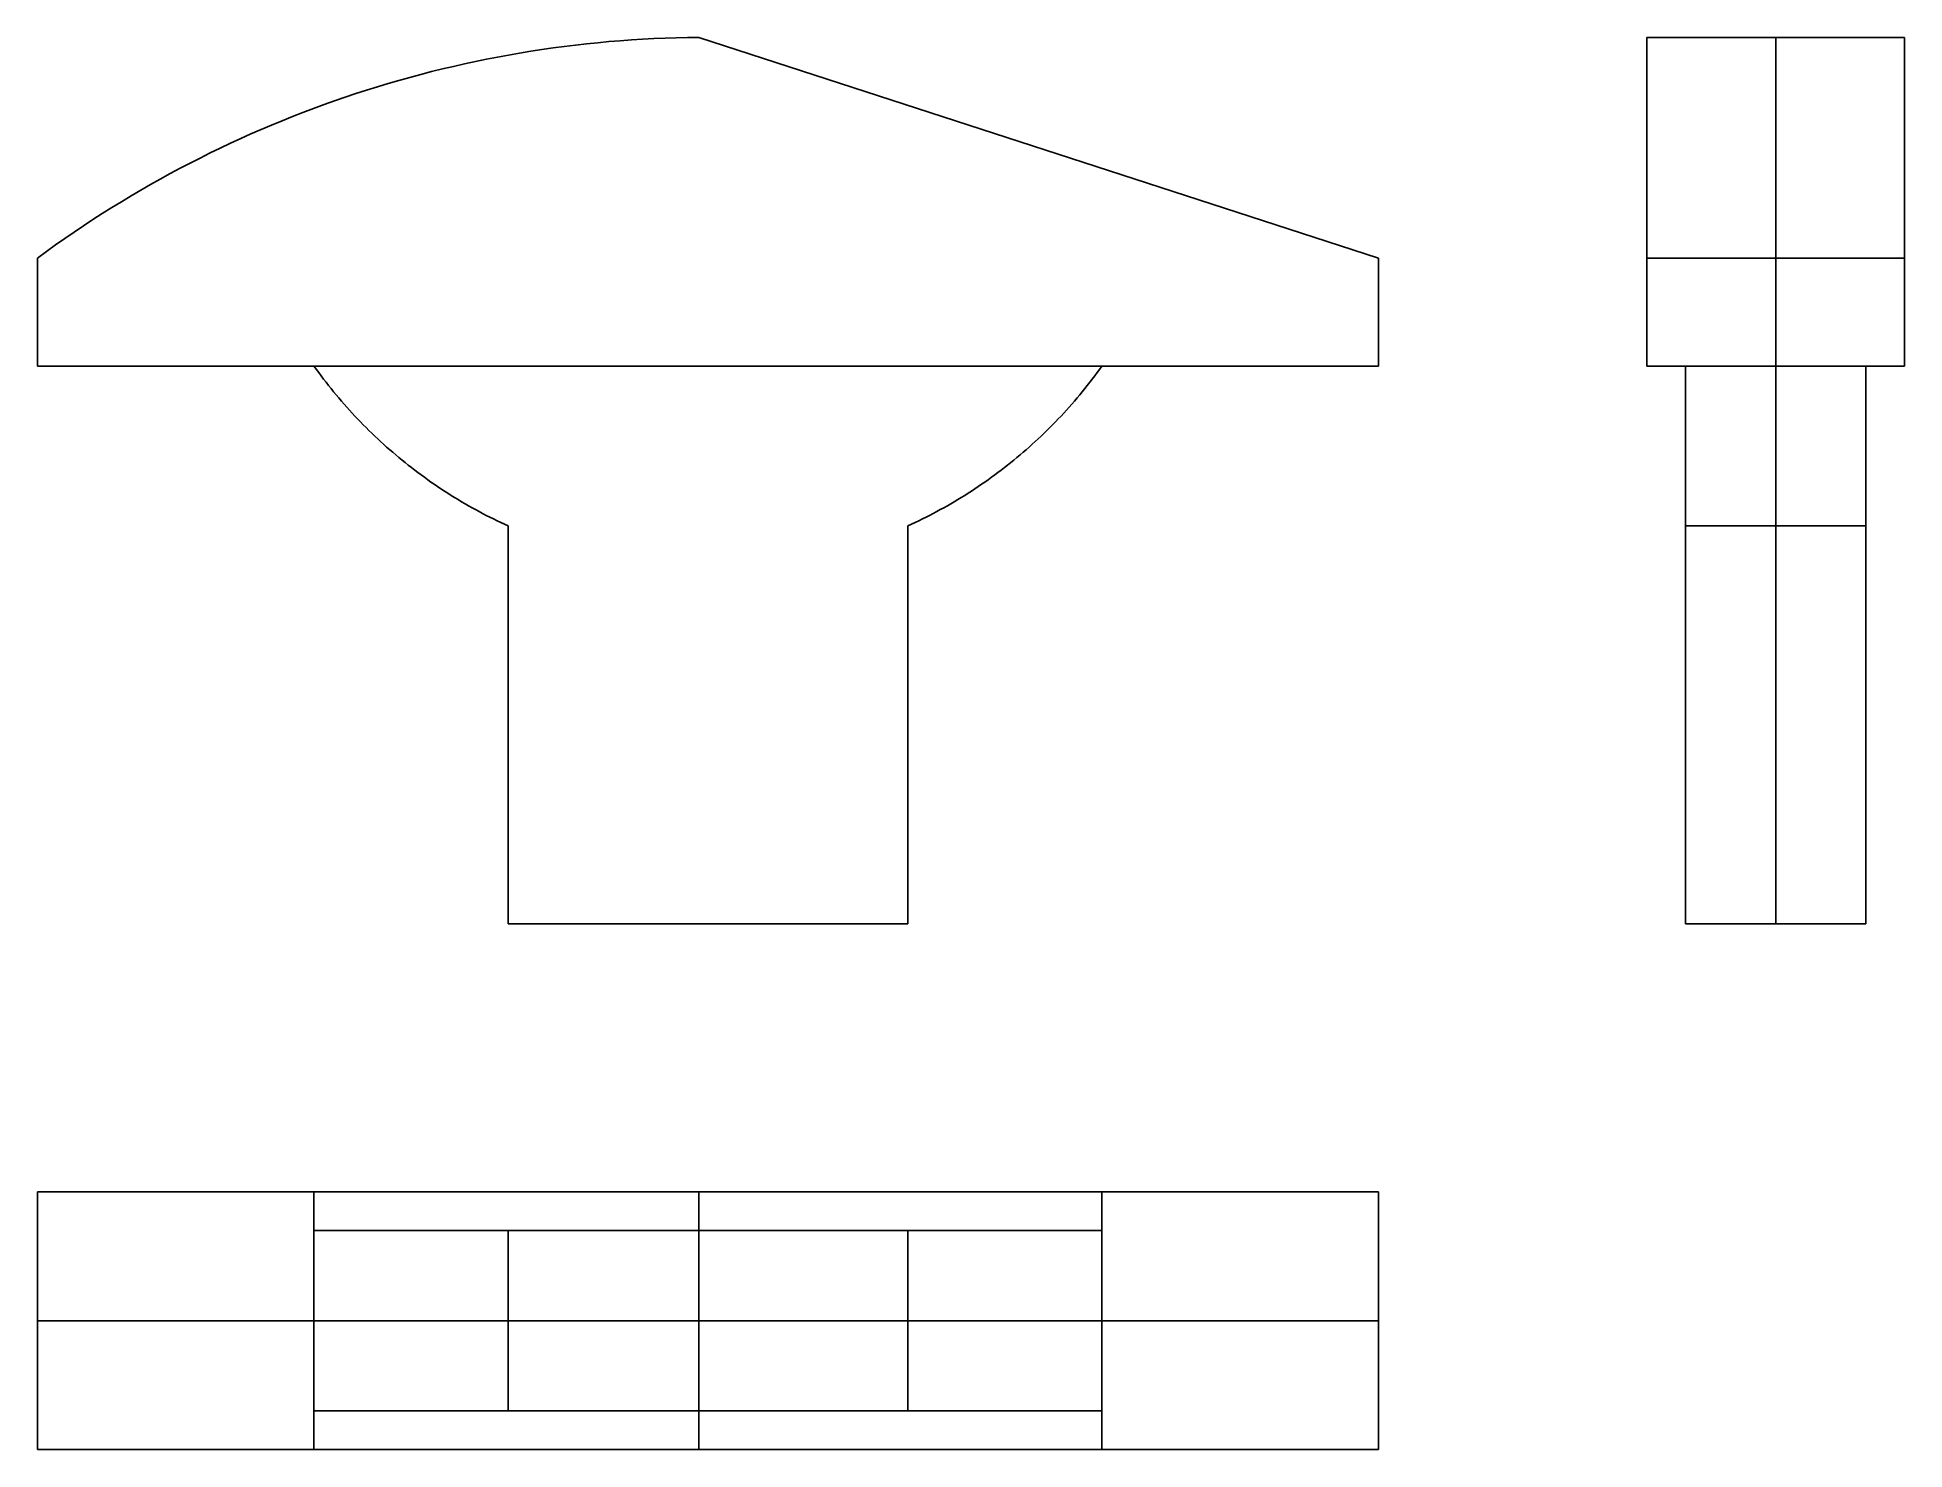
# Model space of a CAD drawing. Extents: x 0 to 1.58, y 0 to 1.2.
import ezdxf

# ---------------------------------------------------------------- set-up
doc = ezdxf.new("R2010")
doc.units = 0
doc.linetypes.add('HIDDEN', pattern=[9, 6, -3])
for name, color, linetype in [('FRONT', 7, 'CONTINUOUS'), ('FRONT_HID', 7, 'HIDDEN'), ('RIGHT', 7, 'CONTINUOUS'), ('RIGHT_HID', 7, 'HIDDEN'), ('TOP', 7, 'CONTINUOUS'), ('TOP_HID', 7, 'HIDDEN')]:
    doc.layers.add(name, color=color, linetype=linetype)

msp = doc.modelspace()

# ---------------------------------------------------------------- linework, layer by layer
at = {"layer": 'FRONT'}
for p, q in [((0.426813, 1.184731), (0.417403, 1.183283)), ((0.436236, 1.186085), (0.426813, 1.184731)), ((0.445672, 1.187345), (0.436236, 1.186085)), ((0.45512, 1.18851), (0.445672, 1.187345)), ((0.46458, 1.189582), (0.45512, 1.18851)), ((0.474049, 1.190559), (0.46458, 1.189582)), ((0.483528, 1.191441), (0.474049, 1.190559)), ((0.493016, 1.192229), (0.483528, 1.191441)), ((0.50251, 1.192922), (0.493016, 1.192229)), ((0.512011, 1.193521), (0.50251, 1.192922)), ((0.521518, 1.194025), (0.512011, 1.193521)), ((0.531029, 1.194434), (0.521518, 1.194025)), ((0.540544, 1.194748), (0.531029, 1.194434)), ((0.550061, 1.194967), (0.540544, 1.194748)), ((0.559581, 1.195091), (0.550061, 1.194967)), ((1.134545, 1.008274), (0.559581, 1.195091)), ((0.352009, 1.170533), (0.342745, 1.16834)), ((0.361294, 1.172633), (0.352009, 1.170533)), ((0.3706, 1.174641), (0.361294, 1.172633)), ((0.379925, 1.176556), (0.3706, 1.174641)), ((0.389269, 1.178378), (0.379925, 1.176556)), ((0.398631, 1.180107), (0.389269, 1.178378)), ((0.408009, 1.181742), (0.398631, 1.180107)), ((0.417403, 1.183283), (0.408009, 1.181742)), ((0.287663, 1.153251), (0.278574, 1.150417)), ((0.296779, 1.155995), (0.287663, 1.153251)), ((0.305922, 1.158647), (0.296779, 1.155995)), ((0.315091, 1.161207), (0.305922, 1.158647)), ((0.324285, 1.163677), (0.315091, 1.161207)), ((0.333503, 1.166054), (0.324285, 1.163677)), ((0.342745, 1.16834), (0.333503, 1.166054)), ((0.242517, 1.138179), (0.233581, 1.134896)), ((0.251485, 1.141374), (0.242517, 1.138179)), ((0.260485, 1.144478), (0.251485, 1.141374)), ((0.269515, 1.147493), (0.260485, 1.144478)), ((0.278574, 1.150417), (0.269515, 1.147493)), ((0.206977, 1.124513), (0.198179, 1.120876)), ((0.21581, 1.128062), (0.206977, 1.124513)), ((0.224679, 1.131523), (0.21581, 1.128062)), ((0.233581, 1.134896), (0.224679, 1.131523)), ((0.17201, 1.10944), (0.163364, 1.105455)), ((0.180694, 1.113339), (0.17201, 1.10944)), ((0.189418, 1.117151), (0.180694, 1.113339)), ((0.198179, 1.120876), (0.189418, 1.117151)), ((0.137671, 1.092985), (0.129192, 1.088658)), ((0.146194, 1.097227), (0.137671, 1.092985)), ((0.154758, 1.101384), (0.146194, 1.097227)), ((0.163364, 1.105455), (0.154758, 1.101384)), ((0.104017, 1.075173), (0.095716, 1.070511)), ((0.112363, 1.079752), (0.104017, 1.075173)), ((0.120755, 1.084247), (0.112363, 1.079752)), ((0.129192, 1.088658), (0.120755, 1.084247)), ((0.079257, 1.060941), (0.0711, 1.056033)), ((0.087463, 1.065767), (0.079257, 1.060941)), ((0.095716, 1.070511), (0.087463, 1.065767)), ((0.054934, 1.045975), (0.046927, 1.040825)), ((0.062992, 1.051044), (0.054934, 1.045975)), ((0.0711, 1.056033), (0.062992, 1.051044)), ((0.031069, 1.030287), (0.02322, 1.0249)), ((0.038972, 1.035596), (0.031069, 1.030287)), ((0.046927, 1.040825), (0.038972, 1.035596)), ((0.007685, 1.013893), (0, 1.008274)), ((0.015425, 1.019435), (0.007685, 1.013893)), ((0.02322, 1.0249), (0.015425, 1.019435)), ((0, 1.008274), (0, 0.916909)), ((1.134545, 0.916909), (1.134545, 1.008274)), ((0, 0.916909), (0.23402, 0.916909)), ((0.23402, 0.916909), (0.236013, 0.914135)), ((0.23402, 0.916909), (0.900525, 0.916909)), ((0.898533, 0.914135), (0.900525, 0.916909)), ((0.900525, 0.916909), (1.134545, 0.916909)), ((0.236013, 0.914135), (0.238028, 0.911378)), ((0.238028, 0.911378), (0.240067, 0.908638)), ((0.240067, 0.908638), (0.242128, 0.905915)), ((0.242128, 0.905915), (0.244212, 0.903209)), ((0.244212, 0.903209), (0.246319, 0.900521)), ((0.246319, 0.900521), (0.248448, 0.89785)), ((0.886098, 0.89785), (0.888227, 0.900521)), ((0.888227, 0.900521), (0.890333, 0.903209)), ((0.890333, 0.903209), (0.892417, 0.905915)), ((0.892417, 0.905915), (0.894479, 0.908638)), ((0.894479, 0.908638), (0.896517, 0.911378)), ((0.896517, 0.911378), (0.898533, 0.914135)), ((0.248448, 0.89785), (0.250599, 0.895197)), ((0.250599, 0.895197), (0.252772, 0.892563)), ((0.252772, 0.892563), (0.254967, 0.889946)), ((0.254967, 0.889946), (0.257184, 0.887348)), ((0.257184, 0.887348), (0.259422, 0.884769)), ((0.259422, 0.884769), (0.261682, 0.882208)), ((0.872863, 0.882208), (0.875123, 0.884769)), ((0.875123, 0.884769), (0.877362, 0.887348)), ((0.877362, 0.887348), (0.879579, 0.889946)), ((0.879579, 0.889946), (0.881774, 0.892563)), ((0.881774, 0.892563), (0.883947, 0.895197)), ((0.883947, 0.895197), (0.886098, 0.89785)), ((0.261682, 0.882208), (0.263963, 0.879666)), ((0.263963, 0.879666), (0.266266, 0.877144)), ((0.266266, 0.877144), (0.268589, 0.87464)), ((0.268589, 0.87464), (0.270933, 0.872157)), ((0.270933, 0.872157), (0.273298, 0.869693)), ((0.273298, 0.869693), (0.275683, 0.867248)), ((0.858862, 0.867248), (0.861248, 0.869693)), ((0.861248, 0.869693), (0.863612, 0.872157)), ((0.863612, 0.872157), (0.865957, 0.87464)), ((0.865957, 0.87464), (0.86828, 0.877144)), ((0.86828, 0.877144), (0.870582, 0.879666)), ((0.870582, 0.879666), (0.872863, 0.882208)), ((0.275683, 0.867248), (0.278089, 0.864824)), ((0.278089, 0.864824), (0.280514, 0.86242)), ((0.280514, 0.86242), (0.28296, 0.860036)), ((0.28296, 0.860036), (0.285426, 0.857673)), ((0.285426, 0.857673), (0.287911, 0.85533)), ((0.287911, 0.85533), (0.290416, 0.853008)), ((0.290416, 0.853008), (0.29294, 0.850707)), ((0.841606, 0.850707), (0.84413, 0.853008)), ((0.84413, 0.853008), (0.846634, 0.85533)), ((0.846634, 0.85533), (0.84912, 0.857673)), ((0.84912, 0.857673), (0.851585, 0.860036)), ((0.851585, 0.860036), (0.854031, 0.86242)), ((0.854031, 0.86242), (0.856457, 0.864824)), ((0.856457, 0.864824), (0.858862, 0.867248)), ((0.29294, 0.850707), (0.295483, 0.848428)), ((0.295483, 0.848428), (0.298045, 0.846169)), ((0.298045, 0.846169), (0.300626, 0.843932)), ((0.300626, 0.843932), (0.303225, 0.841717)), ((0.303225, 0.841717), (0.305843, 0.839524)), ((0.305843, 0.839524), (0.308479, 0.837352)), ((0.308479, 0.837352), (0.311133, 0.835203)), ((0.823413, 0.835203), (0.826067, 0.837352)), ((0.826067, 0.837352), (0.828703, 0.839524)), ((0.828703, 0.839524), (0.831321, 0.841717)), ((0.831321, 0.841717), (0.83392, 0.843932)), ((0.83392, 0.843932), (0.836501, 0.846169)), ((0.836501, 0.846169), (0.839063, 0.848428)), ((0.839063, 0.848428), (0.841606, 0.850707)), ((0.311133, 0.835203), (0.313805, 0.833075)), ((0.313805, 0.833075), (0.316494, 0.830971)), ((0.316494, 0.830971), (0.319201, 0.828888)), ((0.319201, 0.828888), (0.321926, 0.826829)), ((0.321926, 0.826829), (0.324667, 0.824792)), ((0.324667, 0.824792), (0.327425, 0.822778)), ((0.327425, 0.822778), (0.3302, 0.820787)), ((0.804345, 0.820787), (0.80712, 0.822778)), ((0.80712, 0.822778), (0.809878, 0.824792)), ((0.809878, 0.824792), (0.81262, 0.826829)), ((0.81262, 0.826829), (0.815344, 0.828888)), ((0.815344, 0.828888), (0.818051, 0.830971)), ((0.818051, 0.830971), (0.820741, 0.833075)), ((0.820741, 0.833075), (0.823413, 0.835203)), ((0.3302, 0.820787), (0.332992, 0.818819)), ((0.332992, 0.818819), (0.3358, 0.816875)), ((0.3358, 0.816875), (0.338624, 0.814955)), ((0.338624, 0.814955), (0.341464, 0.813058)), ((0.341464, 0.813058), (0.34432, 0.811184)), ((0.34432, 0.811184), (0.347191, 0.809335)), ((0.347191, 0.809335), (0.350077, 0.80751)), ((0.350077, 0.80751), (0.352979, 0.805708)), ((0.352979, 0.805708), (0.355896, 0.803932)), ((0.77865, 0.803932), (0.781566, 0.805708)), ((0.781566, 0.805708), (0.784468, 0.80751)), ((0.784468, 0.80751), (0.787355, 0.809335)), ((0.787355, 0.809335), (0.790226, 0.811184)), ((0.790226, 0.811184), (0.793082, 0.813058)), ((0.793082, 0.813058), (0.795921, 0.814955)), ((0.795921, 0.814955), (0.798746, 0.816875)), ((0.798746, 0.816875), (0.801553, 0.818819)), ((0.801553, 0.818819), (0.804345, 0.820787)), ((0.355896, 0.803932), (0.358827, 0.802179)), ((0.358827, 0.802179), (0.361773, 0.800451)), ((0.361773, 0.800451), (0.364733, 0.798748)), ((0.364733, 0.798748), (0.367708, 0.797069)), ((0.367708, 0.797069), (0.370696, 0.795416)), ((0.370696, 0.795416), (0.373698, 0.793787)), ((0.373698, 0.793787), (0.376714, 0.792184)), ((0.376714, 0.792184), (0.379742, 0.790605)), ((0.379742, 0.790605), (0.382784, 0.789053)), ((0.751761, 0.789053), (0.754803, 0.790605)), ((0.754803, 0.790605), (0.757832, 0.792184)), ((0.757832, 0.792184), (0.760847, 0.793787)), ((0.760847, 0.793787), (0.763849, 0.795416)), ((0.763849, 0.795416), (0.766838, 0.797069)), ((0.766838, 0.797069), (0.769812, 0.798748)), ((0.769812, 0.798748), (0.772772, 0.800451)), ((0.772772, 0.800451), (0.775718, 0.802179)), ((0.775718, 0.802179), (0.77865, 0.803932)), ((0.382784, 0.789053), (0.385839, 0.787525)), ((0.385839, 0.787525), (0.388906, 0.786023)), ((0.388906, 0.786023), (0.391986, 0.784547)), ((0.391986, 0.784547), (0.395078, 0.783096)), ((0.395078, 0.783096), (0.398182, 0.781672)), ((0.398182, 0.781672), (0.398182, 0.445091)), ((0.736364, 0.781672), (0.739468, 0.783096)), ((0.736364, 0.445091), (0.736364, 0.781672)), ((0.739468, 0.783096), (0.74256, 0.784547)), ((0.74256, 0.784547), (0.745639, 0.786023)), ((0.745639, 0.786023), (0.748707, 0.787525)), ((0.748707, 0.787525), (0.751761, 0.789053)), ((0.398182, 0.445091), (0.736364, 0.445091))]:
    msp.add_line(p, q, dxfattribs=at)
at = {"layer": 'FRONT_HID', "linetype": 'HIDDEN'}
for p, q in [((0.426813, 1.184731), (0.417403, 1.183283)), ((0.426813, 1.184731), (0.417403, 1.183283)), ((0.436236, 1.186085), (0.426813, 1.184731)), ((0.436236, 1.186085), (0.426813, 1.184731)), ((0.445672, 1.187345), (0.436236, 1.186085)), ((0.445672, 1.187345), (0.436236, 1.186085)), ((0.45512, 1.18851), (0.445672, 1.187345)), ((0.45512, 1.18851), (0.445672, 1.187345)), ((0.46458, 1.189582), (0.45512, 1.18851)), ((0.46458, 1.189582), (0.45512, 1.18851)), ((0.474049, 1.190559), (0.46458, 1.189582)), ((0.474049, 1.190559), (0.46458, 1.189582)), ((0.483528, 1.191441), (0.474049, 1.190559)), ((0.483528, 1.191441), (0.474049, 1.190559)), ((0.493016, 1.192229), (0.483528, 1.191441)), ((0.493016, 1.192229), (0.483528, 1.191441)), ((0.50251, 1.192922), (0.493016, 1.192229)), ((0.50251, 1.192922), (0.493016, 1.192229)), ((0.512011, 1.193521), (0.50251, 1.192922)), ((0.512011, 1.193521), (0.50251, 1.192922)), ((0.521518, 1.194025), (0.512011, 1.193521)), ((0.521518, 1.194025), (0.512011, 1.193521)), ((0.531029, 1.194434), (0.521518, 1.194025)), ((0.531029, 1.194434), (0.521518, 1.194025)), ((0.540544, 1.194748), (0.531029, 1.194434)), ((0.540544, 1.194748), (0.531029, 1.194434)), ((0.550061, 1.194967), (0.540544, 1.194748)), ((0.550061, 1.194967), (0.540544, 1.194748)), ((0.559581, 1.195091), (0.550061, 1.194967)), ((0.559581, 1.195091), (0.550061, 1.194967)), ((1.134545, 1.008274), (0.559581, 1.195091)), ((1.134545, 1.008274), (0.559581, 1.195091)), ((0.352009, 1.170533), (0.342745, 1.16834)), ((0.352009, 1.170533), (0.342745, 1.16834)), ((0.361294, 1.172633), (0.352009, 1.170533)), ((0.361294, 1.172633), (0.352009, 1.170533)), ((0.3706, 1.174641), (0.361294, 1.172633)), ((0.3706, 1.174641), (0.361294, 1.172633)), ((0.379925, 1.176556), (0.3706, 1.174641)), ((0.379925, 1.176556), (0.3706, 1.174641)), ((0.389269, 1.178378), (0.379925, 1.176556)), ((0.389269, 1.178378), (0.379925, 1.176556)), ((0.398631, 1.180107), (0.389269, 1.178378)), ((0.398631, 1.180107), (0.389269, 1.178378)), ((0.408009, 1.181742), (0.398631, 1.180107)), ((0.408009, 1.181742), (0.398631, 1.180107)), ((0.417403, 1.183283), (0.408009, 1.181742)), ((0.417403, 1.183283), (0.408009, 1.181742)), ((0.287663, 1.153251), (0.278574, 1.150417)), ((0.287663, 1.153251), (0.278574, 1.150417)), ((0.296779, 1.155995), (0.287663, 1.153251)), ((0.296779, 1.155995), (0.287663, 1.153251)), ((0.305922, 1.158647), (0.296779, 1.155995)), ((0.305922, 1.158647), (0.296779, 1.155995)), ((0.315091, 1.161207), (0.305922, 1.158647)), ((0.315091, 1.161207), (0.305922, 1.158647)), ((0.324285, 1.163677), (0.315091, 1.161207)), ((0.324285, 1.163677), (0.315091, 1.161207)), ((0.333503, 1.166054), (0.324285, 1.163677)), ((0.333503, 1.166054), (0.324285, 1.163677)), ((0.342745, 1.16834), (0.333503, 1.166054)), ((0.342745, 1.16834), (0.333503, 1.166054)), ((0.242517, 1.138179), (0.233581, 1.134896)), ((0.242517, 1.138179), (0.233581, 1.134896)), ((0.251485, 1.141374), (0.242517, 1.138179)), ((0.251485, 1.141374), (0.242517, 1.138179)), ((0.260485, 1.144478), (0.251485, 1.141374)), ((0.260485, 1.144478), (0.251485, 1.141374)), ((0.269515, 1.147493), (0.260485, 1.144478)), ((0.269515, 1.147493), (0.260485, 1.144478)), ((0.278574, 1.150417), (0.269515, 1.147493)), ((0.278574, 1.150417), (0.269515, 1.147493)), ((0.206977, 1.124513), (0.198179, 1.120876)), ((0.206977, 1.124513), (0.198179, 1.120876)), ((0.21581, 1.128062), (0.206977, 1.124513)), ((0.21581, 1.128062), (0.206977, 1.124513)), ((0.224679, 1.131523), (0.21581, 1.128062)), ((0.224679, 1.131523), (0.21581, 1.128062)), ((0.233581, 1.134896), (0.224679, 1.131523)), ((0.233581, 1.134896), (0.224679, 1.131523)), ((0.17201, 1.10944), (0.163364, 1.105455)), ((0.17201, 1.10944), (0.163364, 1.105455)), ((0.180694, 1.113339), (0.17201, 1.10944)), ((0.180694, 1.113339), (0.17201, 1.10944)), ((0.189418, 1.117151), (0.180694, 1.113339)), ((0.189418, 1.117151), (0.180694, 1.113339)), ((0.198179, 1.120876), (0.189418, 1.117151)), ((0.198179, 1.120876), (0.189418, 1.117151)), ((0.137671, 1.092985), (0.129192, 1.088658)), ((0.137671, 1.092985), (0.129192, 1.088658)), ((0.146194, 1.097227), (0.137671, 1.092985)), ((0.146194, 1.097227), (0.137671, 1.092985)), ((0.154758, 1.101384), (0.146194, 1.097227)), ((0.154758, 1.101384), (0.146194, 1.097227)), ((0.163364, 1.105455), (0.154758, 1.101384)), ((0.163364, 1.105455), (0.154758, 1.101384)), ((0.104017, 1.075173), (0.095716, 1.070511)), ((0.104017, 1.075173), (0.095716, 1.070511)), ((0.112363, 1.079752), (0.104017, 1.075173)), ((0.112363, 1.079752), (0.104017, 1.075173)), ((0.120755, 1.084247), (0.112363, 1.079752)), ((0.120755, 1.084247), (0.112363, 1.079752)), ((0.129192, 1.088658), (0.120755, 1.084247)), ((0.129192, 1.088658), (0.120755, 1.084247)), ((0.079257, 1.060941), (0.0711, 1.056033)), ((0.079257, 1.060941), (0.0711, 1.056033)), ((0.087463, 1.065767), (0.079257, 1.060941)), ((0.087463, 1.065767), (0.079257, 1.060941)), ((0.095716, 1.070511), (0.087463, 1.065767)), ((0.095716, 1.070511), (0.087463, 1.065767)), ((0.054934, 1.045975), (0.046927, 1.040825)), ((0.054934, 1.045975), (0.046927, 1.040825)), ((0.062992, 1.051044), (0.054934, 1.045975)), ((0.062992, 1.051044), (0.054934, 1.045975)), ((0.0711, 1.056033), (0.062992, 1.051044)), ((0.0711, 1.056033), (0.062992, 1.051044)), ((0.031069, 1.030287), (0.02322, 1.0249)), ((0.031069, 1.030287), (0.02322, 1.0249)), ((0.038972, 1.035596), (0.031069, 1.030287)), ((0.038972, 1.035596), (0.031069, 1.030287)), ((0.046927, 1.040825), (0.038972, 1.035596)), ((0.046927, 1.040825), (0.038972, 1.035596)), ((0.007685, 1.013893), (0, 1.008274)), ((0.007685, 1.013893), (0, 1.008274)), ((0.015425, 1.019435), (0.007685, 1.013893)), ((0.015425, 1.019435), (0.007685, 1.013893)), ((0.02322, 1.0249), (0.015425, 1.019435)), ((0.02322, 1.0249), (0.015425, 1.019435)), ((0, 1.008274), (0, 0.916909)), ((0, 1.008274), (0, 0.916909)), ((1.134545, 0.916909), (1.134545, 1.008274)), ((1.134545, 0.916909), (1.134545, 1.008274)), ((0, 0.916909), (0.23402, 0.916909)), ((0, 0.916909), (0.23402, 0.916909)), ((0.23402, 0.916909), (0.236013, 0.914135)), ((0.900525, 0.916909), (0.23402, 0.916909)), ((0.23402, 0.916909), (0.900525, 0.916909)), ((0.900525, 0.916909), (0.23402, 0.916909)), ((0.23402, 0.916909), (0.236013, 0.914135)), ((0.898533, 0.914135), (0.900525, 0.916909)), ((0.898533, 0.914135), (0.900525, 0.916909)), ((0.900525, 0.916909), (1.134545, 0.916909)), ((0.900525, 0.916909), (1.134545, 0.916909)), ((0.236013, 0.914135), (0.238028, 0.911378)), ((0.236013, 0.914135), (0.238028, 0.911378)), ((0.238028, 0.911378), (0.240067, 0.908638)), ((0.238028, 0.911378), (0.240067, 0.908638)), ((0.240067, 0.908638), (0.242128, 0.905915)), ((0.240067, 0.908638), (0.242128, 0.905915)), ((0.242128, 0.905915), (0.244212, 0.903209)), ((0.242128, 0.905915), (0.244212, 0.903209)), ((0.244212, 0.903209), (0.246319, 0.900521)), ((0.244212, 0.903209), (0.246319, 0.900521)), ((0.246319, 0.900521), (0.248448, 0.89785)), ((0.246319, 0.900521), (0.248448, 0.89785)), ((0.886098, 0.89785), (0.888227, 0.900521)), ((0.886098, 0.89785), (0.888227, 0.900521)), ((0.888227, 0.900521), (0.890333, 0.903209)), ((0.888227, 0.900521), (0.890333, 0.903209)), ((0.890333, 0.903209), (0.892417, 0.905915)), ((0.890333, 0.903209), (0.892417, 0.905915)), ((0.892417, 0.905915), (0.894479, 0.908638)), ((0.892417, 0.905915), (0.894479, 0.908638)), ((0.894479, 0.908638), (0.896517, 0.911378)), ((0.894479, 0.908638), (0.896517, 0.911378)), ((0.896517, 0.911378), (0.898533, 0.914135)), ((0.896517, 0.911378), (0.898533, 0.914135)), ((0.248448, 0.89785), (0.250599, 0.895197)), ((0.248448, 0.89785), (0.250599, 0.895197)), ((0.250599, 0.895197), (0.252772, 0.892563)), ((0.250599, 0.895197), (0.252772, 0.892563)), ((0.252772, 0.892563), (0.254967, 0.889946)), ((0.252772, 0.892563), (0.254967, 0.889946)), ((0.254967, 0.889946), (0.257184, 0.887348)), ((0.254967, 0.889946), (0.257184, 0.887348)), ((0.257184, 0.887348), (0.259422, 0.884769)), ((0.257184, 0.887348), (0.259422, 0.884769)), ((0.259422, 0.884769), (0.261682, 0.882208)), ((0.259422, 0.884769), (0.261682, 0.882208)), ((0.872863, 0.882208), (0.875123, 0.884769)), ((0.872863, 0.882208), (0.875123, 0.884769)), ((0.875123, 0.884769), (0.877362, 0.887348)), ((0.875123, 0.884769), (0.877362, 0.887348)), ((0.877362, 0.887348), (0.879579, 0.889946)), ((0.877362, 0.887348), (0.879579, 0.889946)), ((0.879579, 0.889946), (0.881774, 0.892563)), ((0.879579, 0.889946), (0.881774, 0.892563)), ((0.881774, 0.892563), (0.883947, 0.895197)), ((0.881774, 0.892563), (0.883947, 0.895197)), ((0.883947, 0.895197), (0.886098, 0.89785)), ((0.883947, 0.895197), (0.886098, 0.89785)), ((0.261682, 0.882208), (0.263963, 0.879666)), ((0.261682, 0.882208), (0.263963, 0.879666)), ((0.263963, 0.879666), (0.266266, 0.877144)), ((0.263963, 0.879666), (0.266266, 0.877144)), ((0.266266, 0.877144), (0.268589, 0.87464)), ((0.266266, 0.877144), (0.268589, 0.87464)), ((0.268589, 0.87464), (0.270933, 0.872157)), ((0.268589, 0.87464), (0.270933, 0.872157)), ((0.270933, 0.872157), (0.273298, 0.869693)), ((0.270933, 0.872157), (0.273298, 0.869693)), ((0.273298, 0.869693), (0.275683, 0.867248)), ((0.273298, 0.869693), (0.275683, 0.867248)), ((0.858862, 0.867248), (0.861248, 0.869693)), ((0.858862, 0.867248), (0.861248, 0.869693)), ((0.861248, 0.869693), (0.863612, 0.872157)), ((0.861248, 0.869693), (0.863612, 0.872157)), ((0.863612, 0.872157), (0.865957, 0.87464)), ((0.863612, 0.872157), (0.865957, 0.87464)), ((0.865957, 0.87464), (0.86828, 0.877144)), ((0.865957, 0.87464), (0.86828, 0.877144)), ((0.86828, 0.877144), (0.870582, 0.879666)), ((0.86828, 0.877144), (0.870582, 0.879666)), ((0.870582, 0.879666), (0.872863, 0.882208)), ((0.870582, 0.879666), (0.872863, 0.882208)), ((0.275683, 0.867248), (0.278089, 0.864824)), ((0.275683, 0.867248), (0.278089, 0.864824)), ((0.278089, 0.864824), (0.280514, 0.86242)), ((0.278089, 0.864824), (0.280514, 0.86242)), ((0.280514, 0.86242), (0.28296, 0.860036)), ((0.280514, 0.86242), (0.28296, 0.860036)), ((0.28296, 0.860036), (0.285426, 0.857673)), ((0.28296, 0.860036), (0.285426, 0.857673)), ((0.285426, 0.857673), (0.287911, 0.85533)), ((0.285426, 0.857673), (0.287911, 0.85533)), ((0.287911, 0.85533), (0.290416, 0.853008)), ((0.287911, 0.85533), (0.290416, 0.853008)), ((0.290416, 0.853008), (0.29294, 0.850707)), ((0.290416, 0.853008), (0.29294, 0.850707)), ((0.841606, 0.850707), (0.84413, 0.853008)), ((0.841606, 0.850707), (0.84413, 0.853008)), ((0.84413, 0.853008), (0.846634, 0.85533)), ((0.84413, 0.853008), (0.846634, 0.85533)), ((0.846634, 0.85533), (0.84912, 0.857673)), ((0.846634, 0.85533), (0.84912, 0.857673)), ((0.84912, 0.857673), (0.851585, 0.860036)), ((0.84912, 0.857673), (0.851585, 0.860036)), ((0.851585, 0.860036), (0.854031, 0.86242)), ((0.851585, 0.860036), (0.854031, 0.86242)), ((0.854031, 0.86242), (0.856457, 0.864824)), ((0.854031, 0.86242), (0.856457, 0.864824)), ((0.856457, 0.864824), (0.858862, 0.867248)), ((0.856457, 0.864824), (0.858862, 0.867248)), ((0.29294, 0.850707), (0.295483, 0.848428)), ((0.29294, 0.850707), (0.295483, 0.848428)), ((0.295483, 0.848428), (0.298045, 0.846169)), ((0.295483, 0.848428), (0.298045, 0.846169)), ((0.298045, 0.846169), (0.300626, 0.843932)), ((0.298045, 0.846169), (0.300626, 0.843932)), ((0.300626, 0.843932), (0.303225, 0.841717)), ((0.300626, 0.843932), (0.303225, 0.841717)), ((0.303225, 0.841717), (0.305843, 0.839524)), ((0.303225, 0.841717), (0.305843, 0.839524)), ((0.305843, 0.839524), (0.308479, 0.837352)), ((0.305843, 0.839524), (0.308479, 0.837352)), ((0.308479, 0.837352), (0.311133, 0.835203)), ((0.308479, 0.837352), (0.311133, 0.835203)), ((0.823413, 0.835203), (0.826067, 0.837352)), ((0.823413, 0.835203), (0.826067, 0.837352)), ((0.826067, 0.837352), (0.828703, 0.839524)), ((0.826067, 0.837352), (0.828703, 0.839524)), ((0.828703, 0.839524), (0.831321, 0.841717)), ((0.828703, 0.839524), (0.831321, 0.841717)), ((0.831321, 0.841717), (0.83392, 0.843932)), ((0.831321, 0.841717), (0.83392, 0.843932)), ((0.83392, 0.843932), (0.836501, 0.846169)), ((0.83392, 0.843932), (0.836501, 0.846169)), ((0.836501, 0.846169), (0.839063, 0.848428)), ((0.836501, 0.846169), (0.839063, 0.848428)), ((0.839063, 0.848428), (0.841606, 0.850707)), ((0.839063, 0.848428), (0.841606, 0.850707)), ((0.311133, 0.835203), (0.313805, 0.833075)), ((0.311133, 0.835203), (0.313805, 0.833075)), ((0.313805, 0.833075), (0.316494, 0.830971)), ((0.313805, 0.833075), (0.316494, 0.830971)), ((0.316494, 0.830971), (0.319201, 0.828888)), ((0.316494, 0.830971), (0.319201, 0.828888)), ((0.319201, 0.828888), (0.321926, 0.826829)), ((0.319201, 0.828888), (0.321926, 0.826829)), ((0.321926, 0.826829), (0.324667, 0.824792)), ((0.321926, 0.826829), (0.324667, 0.824792)), ((0.324667, 0.824792), (0.327425, 0.822778)), ((0.324667, 0.824792), (0.327425, 0.822778)), ((0.327425, 0.822778), (0.3302, 0.820787)), ((0.327425, 0.822778), (0.3302, 0.820787)), ((0.804345, 0.820787), (0.80712, 0.822778)), ((0.804345, 0.820787), (0.80712, 0.822778)), ((0.80712, 0.822778), (0.809878, 0.824792)), ((0.80712, 0.822778), (0.809878, 0.824792)), ((0.809878, 0.824792), (0.81262, 0.826829)), ((0.809878, 0.824792), (0.81262, 0.826829)), ((0.81262, 0.826829), (0.815344, 0.828888)), ((0.81262, 0.826829), (0.815344, 0.828888)), ((0.815344, 0.828888), (0.818051, 0.830971)), ((0.815344, 0.828888), (0.818051, 0.830971)), ((0.818051, 0.830971), (0.820741, 0.833075)), ((0.818051, 0.830971), (0.820741, 0.833075)), ((0.820741, 0.833075), (0.823413, 0.835203)), ((0.820741, 0.833075), (0.823413, 0.835203)), ((0.3302, 0.820787), (0.332992, 0.818819)), ((0.3302, 0.820787), (0.332992, 0.818819)), ((0.332992, 0.818819), (0.3358, 0.816875)), ((0.332992, 0.818819), (0.3358, 0.816875)), ((0.3358, 0.816875), (0.338624, 0.814955)), ((0.3358, 0.816875), (0.338624, 0.814955)), ((0.338624, 0.814955), (0.341464, 0.813058)), ((0.338624, 0.814955), (0.341464, 0.813058)), ((0.341464, 0.813058), (0.34432, 0.811184)), ((0.341464, 0.813058), (0.34432, 0.811184)), ((0.34432, 0.811184), (0.347191, 0.809335)), ((0.34432, 0.811184), (0.347191, 0.809335)), ((0.347191, 0.809335), (0.350077, 0.80751)), ((0.347191, 0.809335), (0.350077, 0.80751)), ((0.350077, 0.80751), (0.352979, 0.805708)), ((0.350077, 0.80751), (0.352979, 0.805708)), ((0.352979, 0.805708), (0.355896, 0.803932)), ((0.352979, 0.805708), (0.355896, 0.803932)), ((0.77865, 0.803932), (0.781566, 0.805708)), ((0.77865, 0.803932), (0.781566, 0.805708)), ((0.781566, 0.805708), (0.784468, 0.80751)), ((0.781566, 0.805708), (0.784468, 0.80751)), ((0.784468, 0.80751), (0.787355, 0.809335)), ((0.784468, 0.80751), (0.787355, 0.809335)), ((0.787355, 0.809335), (0.790226, 0.811184)), ((0.787355, 0.809335), (0.790226, 0.811184)), ((0.790226, 0.811184), (0.793082, 0.813058)), ((0.790226, 0.811184), (0.793082, 0.813058)), ((0.793082, 0.813058), (0.795921, 0.814955)), ((0.793082, 0.813058), (0.795921, 0.814955)), ((0.795921, 0.814955), (0.798746, 0.816875)), ((0.795921, 0.814955), (0.798746, 0.816875)), ((0.798746, 0.816875), (0.801553, 0.818819)), ((0.798746, 0.816875), (0.801553, 0.818819)), ((0.801553, 0.818819), (0.804345, 0.820787)), ((0.801553, 0.818819), (0.804345, 0.820787)), ((0.355896, 0.803932), (0.358827, 0.802179)), ((0.355896, 0.803932), (0.358827, 0.802179)), ((0.358827, 0.802179), (0.361773, 0.800451)), ((0.358827, 0.802179), (0.361773, 0.800451)), ((0.361773, 0.800451), (0.364733, 0.798748)), ((0.361773, 0.800451), (0.364733, 0.798748)), ((0.364733, 0.798748), (0.367708, 0.797069)), ((0.364733, 0.798748), (0.367708, 0.797069)), ((0.367708, 0.797069), (0.370696, 0.795416)), ((0.367708, 0.797069), (0.370696, 0.795416)), ((0.370696, 0.795416), (0.373698, 0.793787)), ((0.370696, 0.795416), (0.373698, 0.793787)), ((0.373698, 0.793787), (0.376714, 0.792184)), ((0.373698, 0.793787), (0.376714, 0.792184)), ((0.376714, 0.792184), (0.379742, 0.790605)), ((0.376714, 0.792184), (0.379742, 0.790605)), ((0.379742, 0.790605), (0.382784, 0.789053)), ((0.379742, 0.790605), (0.382784, 0.789053)), ((0.751761, 0.789053), (0.754803, 0.790605)), ((0.751761, 0.789053), (0.754803, 0.790605)), ((0.754803, 0.790605), (0.757832, 0.792184)), ((0.754803, 0.790605), (0.757832, 0.792184)), ((0.757832, 0.792184), (0.760847, 0.793787)), ((0.757832, 0.792184), (0.760847, 0.793787)), ((0.760847, 0.793787), (0.763849, 0.795416)), ((0.760847, 0.793787), (0.763849, 0.795416)), ((0.763849, 0.795416), (0.766838, 0.797069)), ((0.763849, 0.795416), (0.766838, 0.797069)), ((0.766838, 0.797069), (0.769812, 0.798748)), ((0.766838, 0.797069), (0.769812, 0.798748)), ((0.769812, 0.798748), (0.772772, 0.800451)), ((0.769812, 0.798748), (0.772772, 0.800451)), ((0.772772, 0.800451), (0.775718, 0.802179)), ((0.772772, 0.800451), (0.775718, 0.802179)), ((0.775718, 0.802179), (0.77865, 0.803932)), ((0.775718, 0.802179), (0.77865, 0.803932)), ((0.382784, 0.789053), (0.385839, 0.787525)), ((0.382784, 0.789053), (0.385839, 0.787525)), ((0.385839, 0.787525), (0.388906, 0.786023)), ((0.385839, 0.787525), (0.388906, 0.786023)), ((0.388906, 0.786023), (0.391986, 0.784547)), ((0.388906, 0.786023), (0.391986, 0.784547)), ((0.391986, 0.784547), (0.395078, 0.783096)), ((0.391986, 0.784547), (0.395078, 0.783096)), ((0.395078, 0.783096), (0.398182, 0.781672)), ((0.395078, 0.783096), (0.398182, 0.781672)), ((0.398182, 0.781672), (0.398182, 0.445091)), ((0.398182, 0.781672), (0.398182, 0.445091)), ((0.736364, 0.781672), (0.739468, 0.783096)), ((0.736364, 0.781672), (0.739468, 0.783096)), ((0.736364, 0.445091), (0.736364, 0.781672)), ((0.736364, 0.445091), (0.736364, 0.781672)), ((0.739468, 0.783096), (0.74256, 0.784547)), ((0.739468, 0.783096), (0.74256, 0.784547)), ((0.74256, 0.784547), (0.745639, 0.786023)), ((0.74256, 0.784547), (0.745639, 0.786023)), ((0.745639, 0.786023), (0.748707, 0.787525)), ((0.745639, 0.786023), (0.748707, 0.787525)), ((0.748707, 0.787525), (0.751761, 0.789053)), ((0.748707, 0.787525), (0.751761, 0.789053)), ((0.398182, 0.445091), (0.736364, 0.445091)), ((0.398182, 0.445091), (0.736364, 0.445091))]:
    msp.add_line(p, q, dxfattribs=at)
at = {"layer": 'RIGHT'}
for p, q in [((1.361455, 1.008274), (1.361455, 1.195091)), ((1.470545, 1.195091), (1.361455, 1.195091)), ((1.470545, 1.195091), (1.579636, 1.195091)), ((1.470545, 1.008274), (1.470545, 1.195091)), ((1.579636, 1.008274), (1.579636, 1.195091)), ((1.361455, 0.916909), (1.361455, 1.008274)), ((1.470545, 1.008274), (1.361455, 1.008274)), ((1.470545, 1.008274), (1.579636, 1.008274)), ((1.470545, 0.916909), (1.470545, 1.008274)), ((1.579636, 0.916909), (1.579636, 1.008274)), ((1.470545, 0.916909), (1.361455, 0.916909)), ((1.394182, 0.781672), (1.394182, 0.916909)), ((1.470545, 0.916909), (1.579636, 0.916909)), ((1.470545, 0.781672), (1.470545, 0.916909)), ((1.546909, 0.781672), (1.546909, 0.916909)), ((1.394182, 0.445091), (1.394182, 0.781672)), ((1.470545, 0.781672), (1.394182, 0.781672)), ((1.470545, 0.781672), (1.546909, 0.781672)), ((1.470545, 0.445091), (1.470545, 0.781672)), ((1.546909, 0.445091), (1.546909, 0.781672)), ((1.470545, 0.445091), (1.394182, 0.445091)), ((1.470545, 0.445091), (1.546909, 0.445091))]:
    msp.add_line(p, q, dxfattribs=at)
at = {"layer": 'RIGHT_HID', "linetype": 'HIDDEN'}
for p, q in [((1.361455, 1.195091), (1.361455, 1.008274)), ((1.470545, 1.195091), (1.470545, 1.008274)), ((1.579636, 1.195091), (1.579636, 1.008274)), ((1.470545, 1.008274), (1.361455, 1.008274)), ((1.361455, 1.008274), (1.361455, 0.916909)), ((1.470545, 1.008274), (1.579636, 1.008274)), ((1.470545, 1.008274), (1.470545, 0.916909)), ((1.579636, 1.008274), (1.579636, 0.916909)), ((1.470545, 0.916909), (1.361455, 0.916909)), ((1.394182, 0.916909), (1.361455, 0.916909)), ((1.394182, 0.916909), (1.361455, 0.916909)), ((1.470545, 0.916909), (1.394182, 0.916909)), ((1.394182, 0.916909), (1.394182, 0.781672)), ((1.470545, 0.916909), (1.394182, 0.916909)), ((1.470545, 0.916909), (1.579636, 0.916909)), ((1.470545, 0.916909), (1.546909, 0.916909)), ((1.470545, 0.916909), (1.546909, 0.916909)), ((1.470545, 0.916909), (1.470545, 0.781672)), ((1.546909, 0.916909), (1.579636, 0.916909)), ((1.546909, 0.916909), (1.546909, 0.781672)), ((1.546909, 0.916909), (1.579636, 0.916909)), ((1.470545, 0.781672), (1.394182, 0.781672)), ((1.394182, 0.781672), (1.394182, 0.445091)), ((1.470545, 0.781672), (1.546909, 0.781672)), ((1.470545, 0.781672), (1.470545, 0.445091)), ((1.546909, 0.781672), (1.546909, 0.445091)), ((1.470545, 0.445091), (1.394182, 0.445091)), ((1.470545, 0.445091), (1.546909, 0.445091))]:
    msp.add_line(p, q, dxfattribs=at)
at = {"layer": 'TOP'}
for p, q in [((0, 0.109091), (0, 0.218182)), ((0.559581, 0.218182), (0, 0.218182)), ((1.134545, 0.218182), (0.559581, 0.218182)), ((0.559581, 0.109091), (0.559581, 0.218182)), ((1.134545, 0.109091), (1.134545, 0.218182)), ((0, 0.109091), (0, 0)), ((0.559581, 0.109091), (0, 0.109091)), ((0.559581, 0.109091), (0.559581, 0)), ((1.134545, 0.109091), (0.559581, 0.109091)), ((1.134545, 0.109091), (1.134545, 0)), ((0.559581, 0), (0, 0)), ((1.134545, 0), (0.559581, 0))]:
    msp.add_line(p, q, dxfattribs=at)
at = {"layer": 'TOP_HID', "linetype": 'HIDDEN'}
for p, q in [((0, 0.109091), (0, 0.218182)), ((0, 0.218182), (0.23402, 0.218182)), ((0.23402, 0.218182), (0.900525, 0.218182)), ((0.23402, 0.185455), (0.23402, 0.218182)), ((0.900525, 0.218182), (1.134545, 0.218182)), ((0.900525, 0.185455), (0.900525, 0.218182)), ((1.134545, 0.109091), (1.134545, 0.218182)), ((0.23402, 0.109091), (0.23402, 0.185455)), ((0.23402, 0.185455), (0.398182, 0.185455)), ((0.900525, 0.185455), (0.23402, 0.185455)), ((0.398182, 0.109091), (0.398182, 0.185455)), ((0.398182, 0.109091), (0.398182, 0.185455)), ((0.398182, 0.185455), (0.736364, 0.185455)), ((0.736364, 0.185455), (0.900525, 0.185455)), ((0.736364, 0.109091), (0.736364, 0.185455)), ((0.736364, 0.109091), (0.736364, 0.185455)), ((0.900525, 0.109091), (0.900525, 0.185455)), ((0, 0.109091), (0, 0)), ((0, 0.109091), (0.23402, 0.109091)), ((0.23402, 0.109091), (0.23402, 0.032727)), ((0.23402, 0.109091), (0.398182, 0.109091)), ((0.398182, 0.109091), (0.398182, 0.032727)), ((0.398182, 0.109091), (0.398182, 0.032727)), ((0.398182, 0.109091), (0.736364, 0.109091)), ((0.736364, 0.109091), (0.736364, 0.032727)), ((0.736364, 0.109091), (0.736364, 0.032727)), ((0.736364, 0.109091), (0.900525, 0.109091)), ((0.900525, 0.109091), (0.900525, 0.032727)), ((0.900525, 0.109091), (1.134545, 0.109091)), ((1.134545, 0.109091), (1.134545, 0)), ((0.23402, 0.032727), (0.398182, 0.032727)), ((0.900525, 0.032727), (0.23402, 0.032727)), ((0.23402, 0.032727), (0.23402, 0)), ((0.398182, 0.032727), (0.736364, 0.032727)), ((0.736364, 0.032727), (0.900525, 0.032727)), ((0.900525, 0.032727), (0.900525, 0)), ((0, 0), (0.23402, 0)), ((0.23402, 0), (0.900525, 0)), ((0.900525, 0), (1.134545, 0))]:
    msp.add_line(p, q, dxfattribs=at)

doc.saveas('drawing.dxf')
